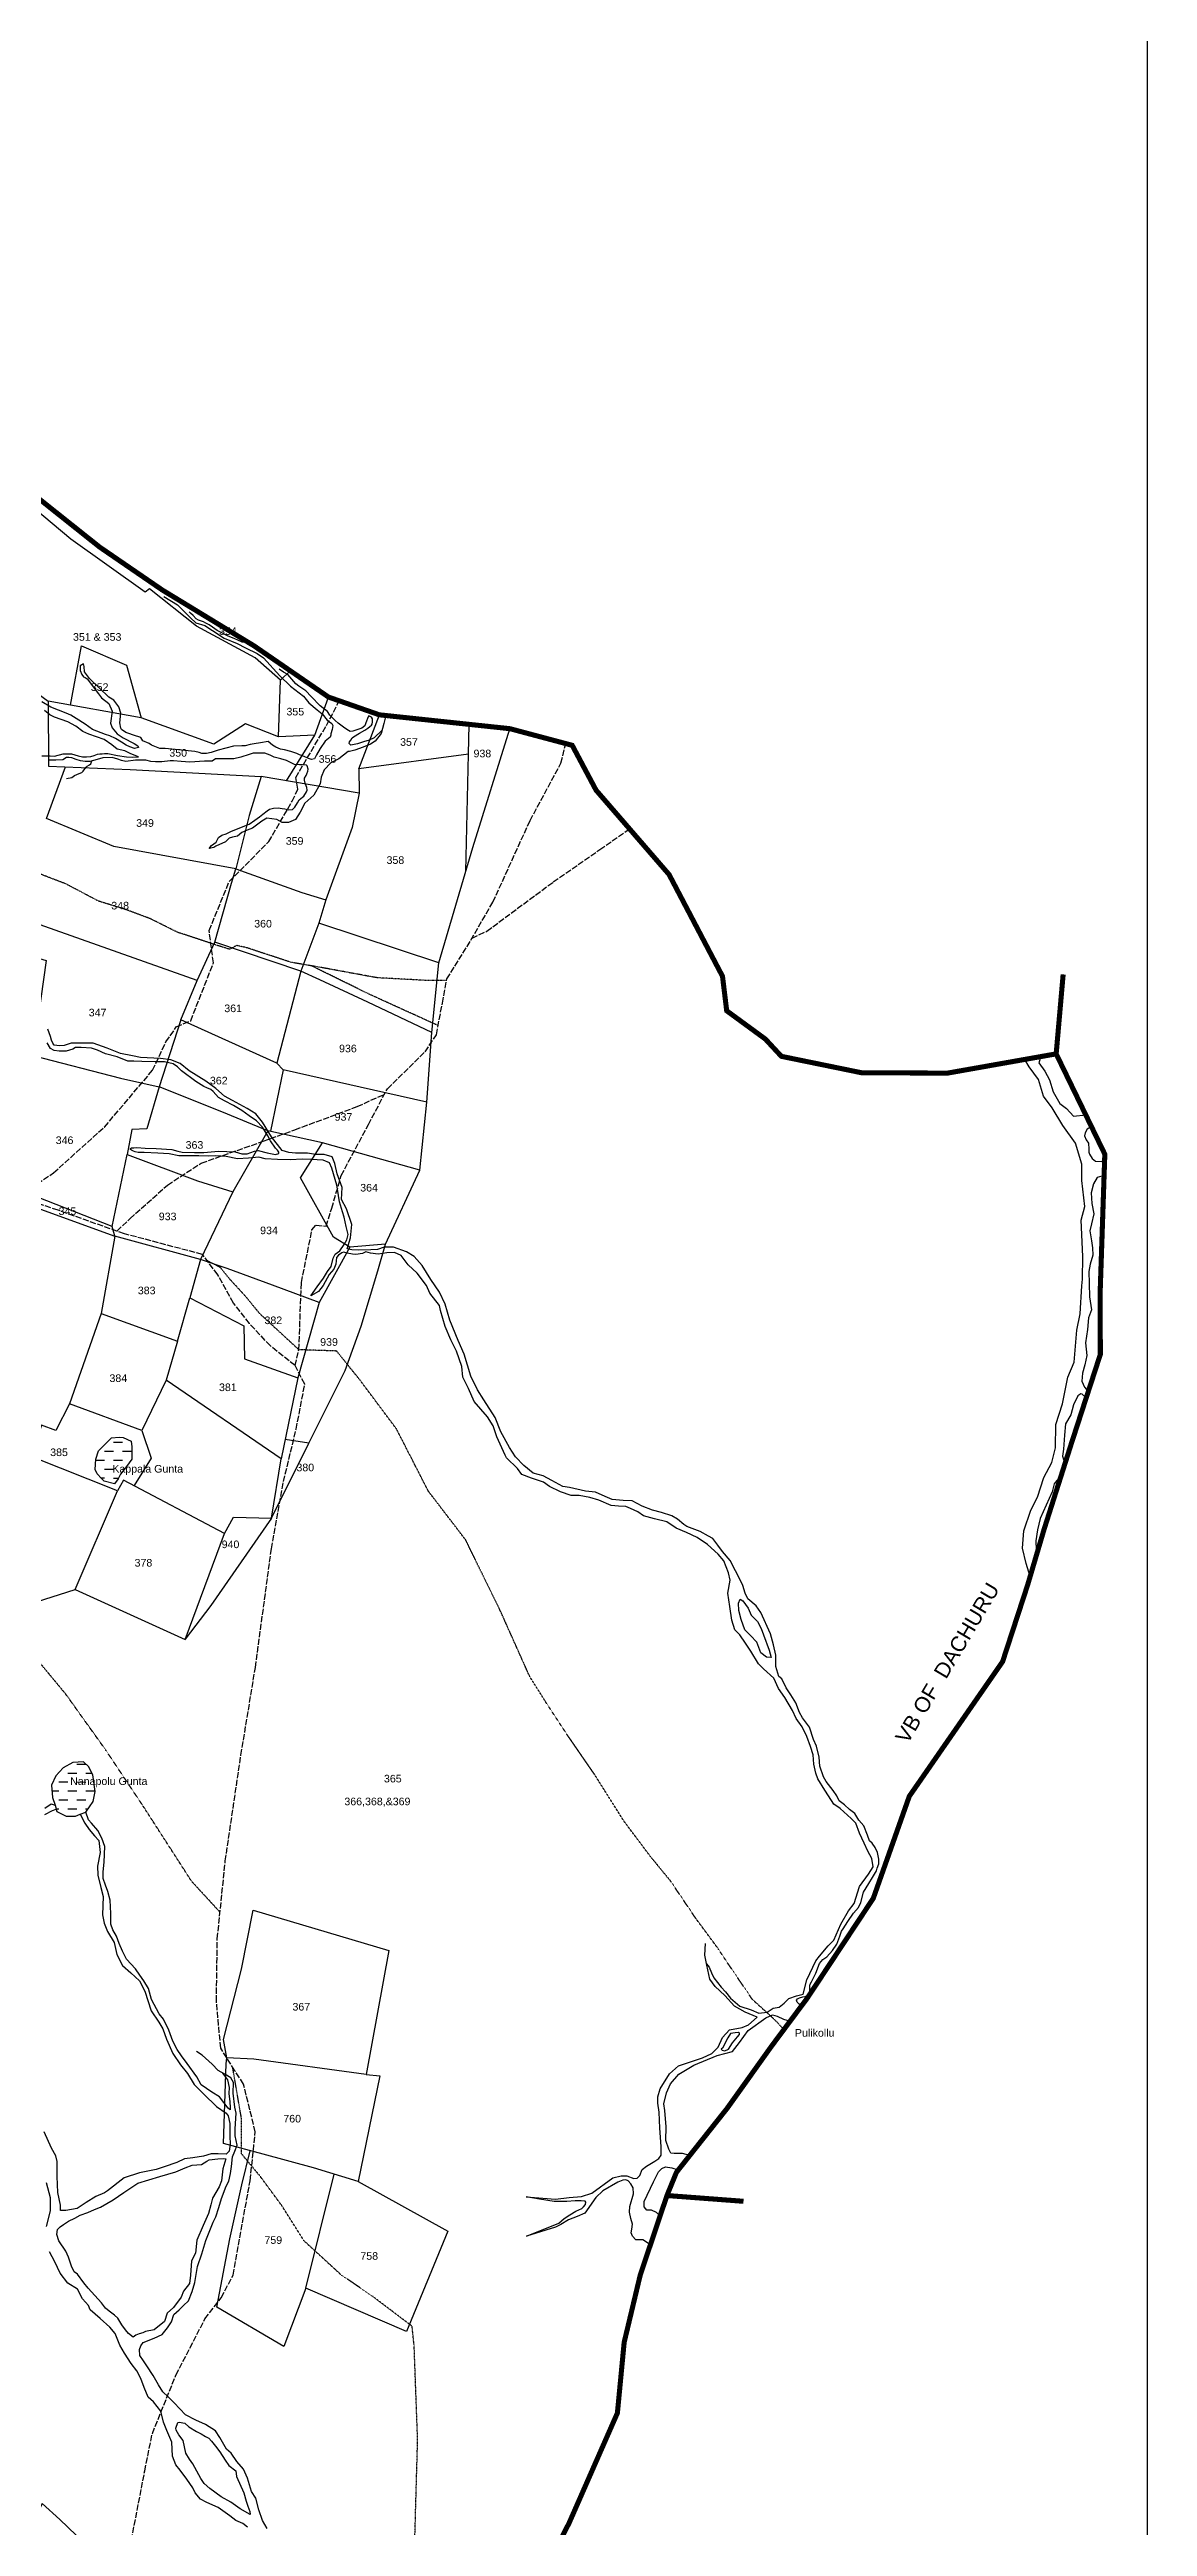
# Model space of a CAD drawing. Header units: inches. Extents: x 339104 to 349025, y 1581789 to 1595836.
# Drawn here: x 346856 to 349025, y 1586744 to 1591636 of the extents above; entities that cross this region are included whole.
import ezdxf

# ---------------------------------------------------------------- set-up
doc = ezdxf.new("R2010")
doc.units = ezdxf.units.IN
doc.header["$MEASUREMENT"] = 0
for name, pattern in [('ACAD_ISO02W100', [15, 12, -3]), ('ACAD_ISO03W100', [30, 12, -18]), ('ACAD_ISO07W100', [3, 0, -3]), ('BORDER', [1.75, 0.5, -0.25, 0.5, -0.25, 0, -0.25])]:
    doc.linetypes.add(name, pattern=pattern)
for name, color, linetype in [('C LINE COO', 6, 'Continuous'), ('CARTTRACK', 30, 'ACAD_ISO02W100'), ('NALA', 4, 'Continuous'), ('SURVEY_BND', 7, 'Continuous'), ('SURVEY_NO', 7, 'Continuous'), ('WATER_BODY', 4, 'Continuous'), ('ZTEXT', 7, 'Continuous')]:
    doc.layers.add(name, color=color, linetype=linetype)
doc.layers.add('FOOTPATH', color=150, linetype='ACAD_ISO07W100', lineweight=30)
doc.layers.add('VILL_BOUNDARY', color=6, linetype='BORDER', lineweight=30)
doc.styles.get("Standard").update_dxf_attribs({"font": 'arial.ttf'})
pattern_1 = [(359.82225, (338569.871, 1581897.787), (17.720766, 17.611155), [17.666045, -17.666045])]

msp = doc.modelspace()

# ---------------------------------------------------------------- hatches: boundary and pattern name
at = {"layer": 'WATER_BODY'}
h = msp.add_hatch(dxfattribs=at)
h.set_pattern_fill('DASH', color=256, scale=141.328361, angle=-0.1777, style=0)
h.set_pattern_definition(pattern_1)
h.paths.add_polyline_path([(346797.4, 1589664.6), (346794.9, 1589676.7), (346790.5, 1589686.5), (346788.1, 1589689.4), (346783.9, 1589689.6), (346780.4, 1589686.5), (346772.1, 1589671.2), (346765.9, 1589652.5), (346759.6, 1589633.2), (346755.3, 1589598.3), (346749.9, 1589583.4), (346743.4, 1589569.7), (346732.1, 1589562.9), (346731.8, 1589561.6), (346765.6, 1589554.5), (346771.4, 1589565.7), (346785.1, 1589595.7), (346786, 1589597.2), (346790.1, 1589608), (346790.3, 1589628.7), (346793.9, 1589639), (346797.4, 1589650.2)])
h.paths.add_polyline_path([(346489.8, 1589308.1), (346472.8, 1589329.4), (346454.1, 1589343.5), (346435.8, 1589351.3), (346418.8, 1589358.5), (346409.4, 1589351.8), (346405.9, 1589333.1), (346396.8, 1589292.7), (346397.2, 1589259.4), (346402.2, 1589242.7), (346409.9, 1589230.8), (346425.6, 1589218.8), (346450.2, 1589202.6), (346458.3, 1589192.8), (346479.6, 1589183.4), (346501.7, 1589189.2), (346527.4, 1589204.5), (346535.9, 1589217.3), (346549.6, 1589232.6), (346551.3, 1589244.1), (346544.6, 1589260.3), (346531.4, 1589275.6), (346512.3, 1589288)])
h.paths.add_polyline_path([(345628.8, 1589809.7), (345617.4, 1589816.1), (345603.7, 1589819.8), (345587.7, 1589823), (345578.6, 1589824.4), (345563.9, 1589824.5), (345553.4, 1589822.7), (345540.6, 1589816.8), (345536.4, 1589809), (345533.6, 1589798.1), (345532.7, 1589782.1), (345533.6, 1589774.8), (345539, 1589766.5), (345549.1, 1589757.8), (345557.7, 1589753.2), (345567.3, 1589748.2), (345576, 1589744.5), (345591.6, 1589738.9), (345610.3, 1589738.9), (345632.7, 1589742), (345646, 1589754.3), (345645.7, 1589777.2), (345642.9, 1589783.1), (345639.3, 1589800.5)])
h.paths.add_polyline_path([(346738.8, 1589590.6), (346835, 1589590.3), (346835.2, 1589644.1), (346739, 1589644.4)], flags=9)
h.paths.add_polyline_path([(346448.7, 1589208.6), (346874.9, 1589163.2), (346880.7, 1589218.4), (346454.6, 1589263.8)], flags=9)
h.paths.add_polyline_path([(346432.1, 1589235.2), (346528.4, 1589234.9), (346528.5, 1589288.9), (346432.3, 1589289.2)], flags=24)
h.paths.add_polyline_path([(345592.1, 1589733.2), (345913.4, 1589732.2), (345913.6, 1589787.7), (345592.3, 1589788.7)], flags=9)
h = msp.add_hatch(dxfattribs=at)
h.set_pattern_fill('DASH', color=256, scale=141.328361, angle=-0.1777, style=0)
h.set_pattern_definition(pattern_1)
h.paths.add_polyline_path([(346953.4, 1588867.9), (346948, 1588851.9), (346946.5, 1588831.6), (346950.4, 1588822.9), (346959.1, 1588813.2), (346964.4, 1588808.3), (346984.7, 1588802.9), (346992, 1588812.6), (346996.4, 1588822.3), (347008.1, 1588837.2), (347018.8, 1588851.7), (347018.8, 1588856.6), (347018.8, 1588867.2), (347018.9, 1588876.4), (347017.4, 1588887.1), (347002, 1588894.4), (346993.7, 1588895.4), (346978.7, 1588894), (346971.4, 1588886.7)])
h.paths.add_polyline_path([(346973.5, 1588812.4), (347184.8, 1588811.8), (347185, 1588852.9), (346973.6, 1588853.6)], flags=9)
h = msp.add_hatch(dxfattribs=at)
h.set_pattern_fill('DASH', color=256, scale=141.328361, angle=-0.1777, style=0)
h.set_pattern_definition(pattern_1)
h.paths.add_polyline_path([(346862.2, 1588183.4), (346867.7, 1588168.2), (346870.7, 1588155.7), (346889.1, 1588146.3), (346907.8, 1588146.6), (346916.8, 1588150.5), (346928.1, 1588154.4), (346942.6, 1588175.8), (346946.6, 1588195.2), (346942, 1588228), (346933.1, 1588244.8), (346923.7, 1588253.8), (346902.3, 1588252.3), (346883.5, 1588241.8), (346868.6, 1588225.9), (346860.4, 1588207.6)])
h.paths.add_polyline_path([(346889.6, 1588194.5), (347110.2, 1588193.8), (347110.3, 1588236.4), (346889.7, 1588237.1)], flags=9)

# ---------------------------------------------------------------- linework, layer by layer
at = {"layer": 'C LINE COO', "color": 0}
msp.add_lwpolyline([(339104, 1595835.5), (339104, 1581788.9), (349025.1, 1581788.9), (349025.1, 1595835.5), (339104, 1595835.5)], dxfattribs=at)
at = {"layer": 'CARTTRACK'}
for points in [[(346794.5, 1589370.9), (346864.2, 1589417.1), (346964.9, 1589507.8), (347059.8, 1589619.8), (347086.4, 1589675.8), (347106.7, 1589705.5), (347135.3, 1589717.8), (347180.2, 1589832.2), (347171.7, 1589895.9), (347211.1, 1589992.6), (347289.3, 1590071.5), (347335.9, 1590151.4), (347346.9, 1590175.3), (347342.7, 1590198.1), (347403.2, 1590300.9), (347428.7, 1590349.6)], [(347341.3, 1589036.5), (347349, 1589067.8), (347353.9, 1589200.6), (347374.8, 1589304.7), (347382.9, 1589314), (347402.7, 1589311.9), (347413.9, 1589347.5), (347432.5, 1589411.8), (347486.2, 1589512.9), (347523.8, 1589583.5), (347598.1, 1589656.2), (347620.6, 1589690.2), (347632.4, 1589752.5), (347641.2, 1589800.4), (347681.1, 1589864.2), (347732.2, 1589952), (347805.6, 1590113.2), (347866.6, 1590226.7), (347876, 1590265.2)], [(347690.9, 1589880.9), (347720.1, 1589894.6), (347851.5, 1589992), (347943.4, 1590055.9), (348002.1, 1590096.6)], [(346989.4, 1589302.1), (347015.2, 1589326.7), (347089.2, 1589393.2), (347156.2, 1589436.6), (347278.6, 1589479.8), (347341, 1589502.4), (347464, 1589548.2), (347518, 1589572.6)], [(347018, 1586716.1), (347044.5, 1586853.1), (347059.5, 1586927.3), (347106.1, 1587042.6), (347163.3, 1587153.4), (347195.6, 1587195.4), (347219.2, 1587240.1), (347252.6, 1587426.5), (347262.9, 1587522.8), (347239.8, 1587616.9), (347222.5, 1587643.7), (347194.5, 1587688.5), (347186.1, 1587780.8), (347187.8, 1587904.4), (347203.6, 1588058.1), (347234.5, 1588267.3), (347263.1, 1588440.4), (347294.7, 1588674.8), (347318.5, 1588807.4), (347343.6, 1588911), (347360.6, 1588999.7), (347341.3, 1589036.5), (347292.6, 1589075.4), (347251.2, 1589119.7), (347219.9, 1589159.9), (347189, 1589215.9), (347158.4, 1589256.1), (347004.6, 1589296.7), (346873.5, 1589343.3), (346738.7, 1589388.1)]]:
    msp.add_lwpolyline(points, dxfattribs=at)
at = {"layer": 'FOOTPATH', "ltscale": 0.0001}
for points in [[(347640.6, 1589797.1), (347605.3, 1589797.1), (347503.1, 1589802.6), (347404.8, 1589820.7), (347333, 1589833.2), (347246, 1589861.8), (347226.2, 1589866.3), (347212.1, 1589858.8), (347186.2, 1589866.9), (347148.8, 1589879.4), (347108, 1589892.8), (347056.9, 1589918.6), (347008.6, 1589936.7), (346952.8, 1589954.1), (346888.9, 1589987.9), (346830.1, 1590010.4)], [(347624, 1589708.1), (347578, 1589729), (347488.2, 1589769.9), (347373.8, 1589826.1)], [(347193.2, 1587956.9), (347137.2, 1588017.7), (347040.3, 1588168), (346968.5, 1588275.7), (346888.8, 1588387.2), (346800, 1588494.3), (346775.3, 1588526.5), (346691.5, 1588633.9), (346650.3, 1588707.9), (346626.5, 1588754.1), (346597, 1588826.8), (346562.6, 1588904.8), (346519.9, 1588984.9), (346446, 1589092.3), (346397.5, 1589187), (346367.1, 1589256.3), (346348.3, 1589305.8), (346314.7, 1589386.7), (346293.4, 1589428)], [(348307.1, 1587725.2), (348285.7, 1587747.4), (348245, 1587784.2), (348196.2, 1587856), (348178.6, 1587882.8), (348133.4, 1587944), (348082.8, 1588018.9), (348043.9, 1588066.2), (347991.5, 1588136), (347933.2, 1588228.6), (347881.6, 1588303.5), (347836, 1588372.9), (347804.9, 1588422.4), (347746.7, 1588552.7), (347678.5, 1588692), (347604.6, 1588788.6), (347541.9, 1588911.1), (347469.8, 1589007.7), (347423.6, 1589065.3), (347349, 1589067.8), (347271.9, 1589138.8), (347244.7, 1589172.1), (347212.4, 1589207.4), (347194, 1589230.1), (347167.9, 1589243.7)], [(347437.5, 1585867.3), (347458, 1585955.2), (347502.1, 1586138.7), (347517.5, 1586249.8), (347545.7, 1586437.7), (347568.4, 1586549.1), (347577.5, 1586702.9), (347583.5, 1586915.2), (347576.6, 1587101.1), (347572.5, 1587139), (347495, 1587197.7), (347432.5, 1587240.4), (347359.3, 1587307.5), (347314.9, 1587377.7), (347272.5, 1587435.2), (347235.7, 1587479.6), (347235.3, 1587551), (347218.1, 1587650.6)]]:
    msp.add_lwpolyline(points, dxfattribs=at)
at = {"layer": 'NALA'}
for points in [[(347082.4, 1590555.8), (347109, 1590539.2), (347134.8, 1590513.9), (347145.4, 1590503.5), (347163.2, 1590498.7), (347178, 1590488.3), (347201.4, 1590473.1), (347227.2, 1590462.9), (347243.5, 1590454), (347266.3, 1590442.9), (347279, 1590434.3), (347311.6, 1590399.1), (347332.6, 1590378.3), (347358.3, 1590358.7), (347368.6, 1590345.6), (347384.8, 1590331.6), (347394.7, 1590324), (347404.5, 1590311.3), (347413.9, 1590304.9), (347415.9, 1590300.6), (347414.9, 1590292.8), (347412.2, 1590284.4), (347412.2, 1590281.5), (347410.7, 1590277.8), (347400.9, 1590269.7), (347391.2, 1590255.4), (347383.5, 1590242.7), (347379.5, 1590234.8), (347373.8, 1590233.6), (347367.8, 1590235.5), (347359.5, 1590239.7), (347350, 1590243.2), (347345, 1590245.3), (347332.8, 1590249.5), (347320.3, 1590252.9), (347312.9, 1590254.4), (347303.6, 1590257.8), (347297, 1590261.8), (347288.5, 1590269), (347272.9, 1590266.4), (347260.6, 1590264.8), (347252.9, 1590263.3), (347242.5, 1590260.5), (347236.4, 1590260.5), (347219.8, 1590260.4), (347189.5, 1590252.2), (347175.4, 1590247.3), (347166.3, 1590245.6), (347157.3, 1590245.8), (347151.9, 1590247.5), (347143.6, 1590249.8), (347084.8, 1590255.7), (347074.4, 1590255.8), (347058.1, 1590262.2), (347053, 1590265.4), (347040.8, 1590270.5), (347036.5, 1590277.5), (347022.5, 1590282.1), (347012.9, 1590285.2), (347007.2, 1590287.2), (346998.8, 1590292.8), (346997.4, 1590295.5), (346995.5, 1590306.3), (346997.3, 1590325.5), (346993, 1590338), (346983.3, 1590350.7), (346973.5, 1590356.8), (346935.2, 1590393.9), (346925.5, 1590407.1), (346924.5, 1590417.6), (346923.3, 1590422.5), (346917.1, 1590418.8), (346916.9, 1590409.6), (346920.1, 1590401.5), (346923.3, 1590397.1), (346927.1, 1590395.4), (346930.9, 1590392.9), (346953, 1590363.6), (346958.8, 1590355.4), (346973.7, 1590344.5), (346980.2, 1590329.3), (346976.6, 1590305.7), (346980.2, 1590296), (346989.8, 1590284.4), (347001.6, 1590276.6), (347023.7, 1590265.2), (347030.8, 1590261), (347032.1, 1590257.7), (347024, 1590255.7), (347015.1, 1590259), (347007.9, 1590261.8), (346998.3, 1590268.1), (346986.9, 1590275.1), (346975.3, 1590280.3), (346967, 1590283.2), (346941, 1590293.2), (346926.7, 1590303.4), (346909.2, 1590315), (346898.3, 1590321.5), (346889, 1590325), (346859, 1590337.2), (346841, 1590347.7)], [(347248, 1590465.7), (347236.9, 1590465.4), (347228.6, 1590469.3), (347222.7, 1590472.1), (347208, 1590478.3), (347195.2, 1590484.6), (347187.5, 1590488.7), (347178.5, 1590494.9), (347171.5, 1590499.6), (347164.8, 1590503.2), (347160.2, 1590505.5), (347150.7, 1590509.2), (347146, 1590511.5), (347140.1, 1590518.5), (347135, 1590522.9), (347132.2, 1590525.7)], [(347513.4, 1590292), (347497.6, 1590276.5), (347487.9, 1590272.1), (347476.3, 1590268.6), (347464.8, 1590264.5), (347451.8, 1590262.2), (347448.3, 1590265.6), (347448.8, 1590268.5), (347451.3, 1590272.2), (347453.9, 1590276.3), (347456.8, 1590278.5), (347468.8, 1590285.8), (347479.4, 1590291.6), (347484.9, 1590295.7), (347489.1, 1590299.1), (347492.1, 1590301.3), (347493.4, 1590303.7), (347494.3, 1590307.9), (347494.3, 1590310.6), (347494.1, 1590314.1), (347492.1, 1590317.6), (347488.7, 1590319.4), (347487.3, 1590319.9), (347485.5, 1590317.8), (347481.1, 1590305.9), (347478.9, 1590300.5), (347473.4, 1590295.4), (347455.2, 1590289.6), (347450.5, 1590289.1), (347443.6, 1590292.7), (347436.9, 1590297.5), (347432, 1590301.6), (347426.4, 1590305.7), (347420.6, 1590310.9), (347416.1, 1590315.7), (347410, 1590321.5), (347405.3, 1590328.7), (347390.7, 1590339.9), (347373.2, 1590358.5), (347362.7, 1590369.3), (347354.6, 1590374.8), (347348.9, 1590378.5), (347343.1, 1590383.5), (347327.2, 1590401.9), (347318.7, 1590406.2), (347309.7, 1590412)], [(346841.5, 1590240.9), (346857.9, 1590241.1), (346865.9, 1590240.6), (346883, 1590245.1), (346899.8, 1590245.2), (346912.8, 1590241.2), (346921.6, 1590239.1), (346929.6, 1590239.3), (346937.8, 1590240), (346944.6, 1590241.9), (346951.1, 1590244.2), (346955.8, 1590244.7), (346960.1, 1590245.1), (346965.2, 1590245.5), (346971.3, 1590245.6), (346990.9, 1590241.4), (347008.2, 1590238.7), (347019.9, 1590238.1), (347031.9, 1590239), (347017.2, 1590245.1), (347005.4, 1590250.7), (346990.1, 1590254.1), (346979.5, 1590262.7), (346964.5, 1590273.1), (346948.9, 1590278.5), (346934, 1590284), (346921.9, 1590289), (346908.6, 1590299.7), (346892.6, 1590308.2), (346866.1, 1590317.3), (346856.8, 1590322.3), (346846.6, 1590330.4)], [(347521, 1590320.6), (347516.8, 1590304.9), (347511.5, 1590284.9), (347499.7, 1590269.8), (347490.3, 1590264), (347475.6, 1590258.4), (347459.4, 1590252.2), (347448.9, 1590249.6), (347446, 1590249.6), (347427.6, 1590235), (347412.1, 1590227.3), (347399, 1590213.3), (347392.7, 1590199), (347390.8, 1590185.9), (347378.5, 1590163.1), (347360.8, 1590147.3), (347351.3, 1590129.8), (347342.4, 1590115.1), (347328.7, 1590109.1), (347315.7, 1590109.2), (347305.5, 1590115.2), (347285.8, 1590117.7), (347276, 1590112.1), (347257.4, 1590097.9), (347246.5, 1590094.4), (347236, 1590089.5), (347227.8, 1590082.2), (347218, 1590080.4), (347211, 1590078.4), (347204.3, 1590071.4), (347184.9, 1590062.3), (347181, 1590059.8), (347171.5, 1590057.8), (347176.1, 1590063.7), (347185.6, 1590070.7), (347190.2, 1590079.5), (347196.9, 1590084), (347205, 1590087.2), (347215.9, 1590092.4), (347250.4, 1590106.3), (347261.7, 1590113.7), (347270.9, 1590120.7), (347277.6, 1590125.9), (347286.4, 1590132.6), (347290.6, 1590135.4), (347299.1, 1590137.8), (347308.2, 1590138.1), (347315.9, 1590137), (347321.2, 1590136.3), (347329.3, 1590134.5), (347336.1, 1590135.3), (347341.1, 1590139.5), (347346.4, 1590148.4), (347349.6, 1590153.9), (347353.1, 1590156.7), (347356.4, 1590159.2), (347358.6, 1590161.1), (347364, 1590169.6), (347365.4, 1590173.1), (347364.7, 1590178.3), (347361.3, 1590187.2), (347359.8, 1590192.8), (347359.7, 1590195.3), (347360.3, 1590196.8), (347363.3, 1590202.2), (347364.4, 1590205.4), (347366.5, 1590210.5), (347367.1, 1590214.7), (347365.5, 1590221.3), (347363.8, 1590222.7), (347355.8, 1590223.4), (347350.3, 1590223.4), (347340.1, 1590224), (347324.4, 1590231.7), (347313.5, 1590235.2), (347300.2, 1590238.5), (347292.3, 1590242.4), (347281.7, 1590246.4), (347273.4, 1590246.5), (347258.7, 1590246.5), (347250.4, 1590243.6), (347234.2, 1590238.4), (347220.6, 1590234.8), (347210.8, 1590234.9), (347203.1, 1590234.9), (347192.8, 1590234.9), (347184.4, 1590234.8), (347177.6, 1590230.3), (347162.2, 1590230.4), (347133.7, 1590228.6), (347116.1, 1590229.6), (347101, 1590230.8), (347094.5, 1590231), (347078.3, 1590228.9), (347065.7, 1590228.9), (347056.6, 1590229.5), (347046.5, 1590232.5), (347034.2, 1590232.6), (347026.1, 1590232.5), (347006.8, 1590229.5), (346998.7, 1590231.5), (346991, 1590234.2), (346979.8, 1590237.9), (346961.8, 1590237.1), (346950.5, 1590233.6), (346935.8, 1590229.6), (346926.9, 1590229.5), (346917.4, 1590230.9), (346908.9, 1590233.9), (346900.3, 1590237), (346894.5, 1590238), (346890.2, 1590238), (346882.9, 1590233), (346869, 1590232.2), (346854.4, 1590232.3)], [(346889.6, 1590195.9), (346900.7, 1590198.4), (346905.5, 1590201.9), (346910, 1590204.2), (346915.1, 1590206.1), (346920.3, 1590208), (346923.1, 1590210.4), (346924.4, 1590212.7), (346928.9, 1590218.5), (346931, 1590220.6), (346935.3, 1590223.4), (346937.9, 1590225.5), (346939.9, 1590230.9)], [(348154.3, 1587854.6), (348159.5, 1587848.4), (348163.9, 1587837.3), (348168.4, 1587827.1), (348183.2, 1587809), (348191.5, 1587799.4), (348201.4, 1587786.9), (348220.1, 1587771.5), (348242.2, 1587764.3), (348257.6, 1587757.6), (348273.7, 1587759.5), (348285.6, 1587767.6), (348297.4, 1587769.4), (348307.8, 1587777.3), (348316.9, 1587786.7), (348331.8, 1587791.8), (348344.9, 1587794.9), (348352.2, 1587823.5), (348370.1, 1587860.6), (348377, 1587869.8), (348394.3, 1587890.3), (348405.3, 1587901.6), (348419.7, 1587933.4), (348434.4, 1587959.7), (348446.1, 1587974), (348456.3, 1588007.8), (348473.8, 1588032.1), (348483.4, 1588046.6), (348481, 1588063), (348473.1, 1588077.7), (348465.6, 1588093.1), (348456.6, 1588113.1), (348448.8, 1588132.9), (348439.7, 1588142.2), (348418.1, 1588161.5), (348405.7, 1588170.1), (348395.3, 1588186.7), (348388, 1588197.7), (348373.9, 1588220.5), (348370, 1588231.3), (348366, 1588249), (348364.8, 1588267.7), (348359.5, 1588284.1), (348352, 1588304), (348343.2, 1588322.9), (348331.4, 1588339.7), (348324, 1588355.2), (348308.8, 1588380.9), (348296.5, 1588398.9), (348286.8, 1588418.9), (348267, 1588437.6), (348256.8, 1588447.5), (348241.9, 1588472.4), (348231.4, 1588488.5), (348219.7, 1588504.9), (348209.9, 1588514.8), (348204.3, 1588533.5), (348199.9, 1588560.7), (348196.5, 1588587.1), (348200.8, 1588612.8), (348197.6, 1588627.4), (348188.2, 1588651.2), (348177.3, 1588663.9), (348156.3, 1588683.3), (348135.6, 1588697.3), (348114.3, 1588706.7), (348093.9, 1588715.2), (348075.8, 1588727.9), (348051.2, 1588734), (348029.8, 1588739.5), (348018.7, 1588747.6), (348004.3, 1588754.5), (347994.9, 1588757.9), (347980.5, 1588758.7), (347966, 1588760.1), (347941.6, 1588770.5), (347923.5, 1588776), (347902.4, 1588779.9), (347886.9, 1588779.9), (347865.4, 1588787.5), (347843.9, 1588797.6), (347831.8, 1588806.1), (347808.6, 1588814.3), (347789.5, 1588821.3), (347780.7, 1588833.4), (347759.2, 1588854.4), (347756.4, 1588859.5), (347740.2, 1588896), (347732.6, 1588917.5), (347721.3, 1588935.5), (347695.3, 1588965.9), (347684.2, 1588991), (347672.9, 1589013.5), (347670.5, 1589035), (347660.4, 1589065.1), (347649.2, 1589087.4), (347637.9, 1589113.9), (347628.5, 1589145.7), (347626.7, 1589155.5), (347607.6, 1589179.4), (347601.1, 1589194.7), (347582.6, 1589219.1), (347564.9, 1589235.5), (347551, 1589254.1), (347537.6, 1589259.8), (347522.7, 1589259.5), (347505.7, 1589256.4), (347490.4, 1589258.5), (347481, 1589261.4), (347474.9, 1589257.8), (347461.2, 1589256.2), (347454.9, 1589256.4), (347444.5, 1589258.3), (347440, 1589260), (347437, 1589260.6), (347433.6, 1589259.1), (347427.3, 1589254.4), (347423.5, 1589250.1), (347422, 1589237.2), (347418, 1589227.1), (347409, 1589216.7), (347396.7, 1589194.5), (347387.6, 1589183.2), (347372.6, 1589174.4), (347385.2, 1589192.3), (347397.3, 1589209.4), (347405.7, 1589222.4), (347412.9, 1589232.2), (347416.7, 1589248.5), (347420.5, 1589256.8), (347429.6, 1589263), (347438.5, 1589276), (347443.8, 1589284.9), (347446.1, 1589295.5), (347442.2, 1589311.1), (347438.5, 1589330), (347435.3, 1589340), (347429.1, 1589360), (347425.3, 1589385.1), (347423.6, 1589392.7), (347414, 1589426.5), (347409.5, 1589437.3), (347396.7, 1589442.2), (347372.9, 1589443.6), (347355.3, 1589444.6), (347332.5, 1589442.9), (347306.8, 1589443.8), (347282.1, 1589445), (347269.8, 1589448.1), (347249.2, 1589446.4), (347227.5, 1589445.2), (347205.4, 1589449.6), (347194.5, 1589450.3), (347184.9, 1589450.6), (347170.5, 1589450.4), (347151.1, 1589451), (347129, 1589451.1), (347111.6, 1589451.2), (347092.7, 1589455), (347070.6, 1589456), (347043.1, 1589457.2), (347031.3, 1589457.3), (347025.7, 1589459), (347022.3, 1589460.1), (347018.5, 1589461.8), (347016.4, 1589463.7), (347016.4, 1589465.1), (347018.1, 1589466.4), (347022.9, 1589466.9), (347028.7, 1589467.5), (347045, 1589466.3), (347066.9, 1589465.1), (347097.8, 1589463.1), (347109.5, 1589459.9), (347118.7, 1589457.8), (347142.9, 1589457.7), (347160.9, 1589457.6), (347175.8, 1589458.7), (347190.4, 1589459.8), (347223.2, 1589459.1), (347236.4, 1589455.1), (347246.6, 1589455.1), (347261.5, 1589459.8), (347268.7, 1589461.5), (347286.1, 1589456.5), (347302.5, 1589453.2), (347309.1, 1589455.5), (347309.5, 1589458.1), (347306.5, 1589461.9), (347302.8, 1589466.1), (347292.6, 1589480.2), (347287.3, 1589490.4), (347276.8, 1589507.6), (347265, 1589519.9), (347250.8, 1589530.1), (347236.4, 1589540.1), (347219.8, 1589550.4), (347201.9, 1589559.7), (347190.4, 1589565.9), (347185.1, 1589571.8), (347179.8, 1589578.2), (347174.9, 1589581.7), (347167.2, 1589584.9), (347161.3, 1589588.1), (347145.1, 1589598), (347117.3, 1589618.6), (347109.2, 1589626.7), (347100.7, 1589632.4), (347083.2, 1589636.8), (347064.8, 1589636.7), (347038.6, 1589637), (347022.9, 1589637.6), (347011, 1589638.2), (346989.9, 1589646.5), (346967.2, 1589652.3), (346951.2, 1589659.9), (346939.3, 1589663.7), (346919.1, 1589665.1), (346907.6, 1589665.1), (346902.5, 1589661.7), (346889, 1589657.8), (346875.4, 1589657.5), (346865.8, 1589659.2), (346858.4, 1589662.8), (346851.7, 1589674)], [(348341.7, 1587771.7), (348337.4, 1587775), (348332.9, 1587779.1), (348331.7, 1587782.8), (348333.8, 1587785.9), (348338, 1587787.6), (348344.1, 1587790), (348349.3, 1587790.4), (348355.1, 1587793.6), (348357.8, 1587797.9), (348358, 1587802.5), (348358, 1587807.8), (348358, 1587811.7), (348358.9, 1587814.8), (348361.6, 1587819.6), (348369.8, 1587836.4), (348377.4, 1587855.3), (348384.1, 1587863.6), (348391.6, 1587868.4), (348403.1, 1587881), (348411.3, 1587893.8), (348417.3, 1587909.4), (348420.5, 1587919.5), (348424.2, 1587923.7), (348433.6, 1587938.3), (348444.7, 1587954.8), (348454.3, 1587966.2), (348458.7, 1587976), (348464.3, 1587996.5), (348474.9, 1588013.5), (348482.1, 1588025.3), (348489.9, 1588038.3), (348491.4, 1588043.5), (348494.7, 1588052.5), (348494.7, 1588061.7), (348492, 1588074.5), (348487.5, 1588084.7), (348481.3, 1588093.4), (348476.3, 1588097.7), (348472.4, 1588108.8), (348465, 1588127.4), (348454.9, 1588138.9), (348447.1, 1588151.7), (348436.8, 1588160), (348426.4, 1588169.1), (348415.9, 1588176.6), (348411.4, 1588187), (348404.5, 1588197), (348390.8, 1588215.1), (348385.4, 1588224.5), (348378.1, 1588245.4), (348376.4, 1588263), (348371.4, 1588284.9), (348365.6, 1588298.2), (348357.7, 1588322.1), (348343.4, 1588340.7), (348337.8, 1588351.6), (348330.5, 1588370.1), (348320.6, 1588386.3), (348311.6, 1588400.1), (348302.9, 1588417.7), (348297.1, 1588422.5), (348291.3, 1588441.9), (348291.1, 1588464.7), (348286.2, 1588485.1), (348280.5, 1588506.9), (348261.4, 1588548.9), (348251.9, 1588561.8), (348235.9, 1588576.1), (348230.4, 1588586.7), (348226, 1588602.2), (348219.9, 1588614.9), (348211.3, 1588631.2), (348200.8, 1588651.5), (348185.5, 1588669.2), (348176.6, 1588682.1), (348166.6, 1588694.8), (348158.2, 1588699.8), (348141.9, 1588708.8), (348115.3, 1588718.9), (348109.5, 1588722.8), (348096.6, 1588732.9), (348085.9, 1588739.8), (348065.3, 1588746.1), (348047.7, 1588750.7), (348026.9, 1588758.6), (348007.2, 1588769.2), (347989.5, 1588770.3), (347968, 1588772.1), (347954, 1588778), (347934.8, 1588786.7), (347915, 1588788.4), (347883.4, 1588795.6), (347870, 1588797.4), (347848.4, 1588809.9), (347831.6, 1588818.6), (347811.5, 1588824.3), (347793.1, 1588838.9), (347776.8, 1588856.3), (347765, 1588874.7), (347748, 1588905.9), (347736.5, 1588934.3), (347714.4, 1588968.9), (347701.8, 1588988.4), (347688.5, 1589015.6), (347675.7, 1589059), (347663.7, 1589086.4), (347647.4, 1589126.5), (347637.8, 1589157.6), (347626.5, 1589181.8), (347609.5, 1589206.5), (347592.4, 1589234.2), (347576.7, 1589251.9), (347561.4, 1589261.4), (347535.9, 1589270.7), (347517.7, 1589270.7), (347504.5, 1589266.1), (347491.3, 1589265.3), (347465.8, 1589264.7), (347453.2, 1589265.5), (347444.2, 1589267.4), (347450.9, 1589288.9), (347453.5, 1589315.4), (347442.9, 1589346.4), (347433.4, 1589364.5), (347434.6, 1589388.6), (347424.7, 1589415.6), (347420, 1589435.8), (347414.8, 1589448.8), (347399, 1589453.6), (347382, 1589453.3), (347366.1, 1589455.9), (347342.5, 1589456.4), (347329.2, 1589457.5), (347316, 1589461.6), (347295, 1589488.2), (347277, 1589517.3), (347263.7, 1589533.6), (347246.8, 1589544.4), (347218.1, 1589560.3), (347201.8, 1589568.8), (347185.2, 1589584.1), (347165, 1589598.5), (347132.5, 1589618.6), (347114.1, 1589633.3), (347096.2, 1589640.4), (347075.3, 1589643.3), (347035.9, 1589644.9), (347020.2, 1589648.2), (346996.5, 1589652.8), (346970.1, 1589663.7), (346942.7, 1589673.4), (346927.4, 1589673.4), (346899.2, 1589673.7), (346885.5, 1589669.1), (346876.1, 1589668.1), (346865.5, 1589669.6), (346863, 1589673.4), (346860.4, 1589679.4), (346858.4, 1589686.7), (346853.1, 1589701.1)], [(348793.4, 1588619.9), (348785.3, 1588645.9), (348778, 1588675.7), (348780.6, 1588710.4), (348794.8, 1588750.9), (348808.1, 1588776.6), (348820.6, 1588815.4), (348836.5, 1588845.2), (348843.2, 1588874.1), (348844.2, 1588920.4), (348857.6, 1588960.9), (348867.8, 1589013.7), (348880.3, 1589043.4), (348885.4, 1589106.3), (348892.2, 1589138.6), (348895.7, 1589194), (348896.5, 1589207.2), (348897.5, 1589251.9), (348894.4, 1589323.7), (348901.1, 1589351), (348895.5, 1589402.3), (348895.6, 1589434.6), (348883.3, 1589476), (348857.7, 1589510.9), (348837.1, 1589545.7), (348819.8, 1589568.9), (348809.9, 1589601.7), (348791.7, 1589626.6), (348782.8, 1589641.4)], [(348814.6, 1589647), (348810.8, 1589634.8), (348822.4, 1589618.2), (348831.4, 1589600.8), (348838.8, 1589577.6), (348852, 1589554.4), (348865.2, 1589544.4), (348879.3, 1589529.1), (348903.3, 1589531.6), (348903.3, 1589531.6)], [(348914.5, 1589508.5), (348905.8, 1589503.5), (348902.4, 1589496.1), (348900.8, 1589490.2), (348904.2, 1589482.5), (348908.5, 1589475.7), (348909, 1589464.3), (348909.3, 1589457.9), (348910.9, 1589454.5), (348915.8, 1589445.5), (348922.8, 1589440.6), (348933.9, 1589439.6), (348940.4, 1589441.4)], [(348939.5, 1589412), (348925.6, 1589408.2), (348918.7, 1589395.7), (348914.1, 1589378.1), (348915.2, 1589356.5), (348919.1, 1589336.6), (348914.5, 1589316.8), (348911.6, 1589302.6), (348914.9, 1589282.7), (348916.6, 1589269), (348917.1, 1589254.8), (348912, 1589237.2), (348909.6, 1589222.5), (348910.1, 1589198.7), (348910.6, 1589172.6), (348914.5, 1589147), (348908.8, 1589130.6), (348907, 1589107.8), (348902.9, 1589081.7), (348905.7, 1589056.7), (348901.7, 1589038), (348896.5, 1589021.5), (348895.3, 1589005.6), (348901, 1588993.8), (348908.2, 1588985.3)], [(348904.2, 1588972.8), (348896.4, 1588980.2), (348893.5, 1588980.8), (348887.3, 1588976.8), (348879.2, 1588959.2), (348873.5, 1588939.4), (348863.2, 1588921.2), (348861.4, 1588899.1), (348859.6, 1588871.2), (348857.3, 1588857.6), (348862, 1588842.4)], [(348854.9, 1588820), (348840.6, 1588803.3), (348837.1, 1588786.9), (348825.1, 1588760.8), (348813.1, 1588734.7), (348807.9, 1588712), (348804.4, 1588690.4), (348805.5, 1588672.8), (348805.8, 1588661.9)], [(346916.8, 1588150.5), (346925.9, 1588132.7), (346934.9, 1588120.3), (346945.1, 1588107.9), (346953.8, 1588098.2), (346956.5, 1588074.5), (346950.9, 1588047.8), (346951.7, 1588030.2), (346958, 1588005.5), (346962.3, 1587987.6), (346961.1, 1587951.7), (346964.1, 1587935.4), (346970.9, 1587918.4), (346983.8, 1587897.1), (346989, 1587873.6), (347000.5, 1587851.8), (347016.7, 1587837.4), (347034, 1587821.4), (347044.9, 1587801.1), (347057.2, 1587761.8), (347072, 1587739.5), (347080, 1587726.2), (347087.3, 1587705.9), (347099.7, 1587677.8), (347114.8, 1587655.5), (347129, 1587638.1), (347142.4, 1587616.4), (347161.4, 1587597.1), (347186.1, 1587572.9), (347205.1, 1587560.2), (347209.5, 1587554.7), (347212.5, 1587539.5), (347212.4, 1587514.2), (347212.9, 1587498.9), (347211.5, 1587484.9), (347205.4, 1587478.8), (347189.7, 1587479.4), (347175.4, 1587479.8), (347160.8, 1587474.9), (347139.7, 1587471.9), (347123.2, 1587470), (347108, 1587462.3), (347082.7, 1587453.6), (347067.2, 1587448.7), (347033.9, 1587442.2), (347003.6, 1587431.9), (346971.1, 1587406.8), (346965.1, 1587402.4), (346947.7, 1587395), (346928.9, 1587383.3), (346910.7, 1587371.8), (346888.7, 1587367.4), (346878.2, 1587367.5), (346878.3, 1587377.9), (346872.8, 1587403.5), (346871.3, 1587434.5), (346871.6, 1587449.9), (346871.7, 1587464.4), (346868.9, 1587475.4), (346860.4, 1587490.6), (346845.9, 1587523.3)], [(346847, 1588149.8), (346862.2, 1588158), (346869.6, 1588160.1)], [(346847.2, 1588162.4), (346859.6, 1588170.6), (346867.7, 1588168.2)], [(347198.3, 1587639.2), (347208, 1587625.4), (347210.9, 1587610.7), (347210.8, 1587598.9), (347212.5, 1587582.3), (347213.4, 1587571.3), (347213.2, 1587566.6), (347209.3, 1587569.6), (347191.9, 1587592.4), (347176.8, 1587601.5), (347156.2, 1587616), (347147.2, 1587631.7), (347128.5, 1587658), (347117, 1587672.9), (347108.5, 1587685.8), (347100, 1587702.1), (347091.8, 1587724.1), (347081.4, 1587745.3), (347072.7, 1587756.4), (347057.5, 1587784.4), (347052.1, 1587806.4), (347042.5, 1587821), (347034.6, 1587832.6), (347026.1, 1587845), (347008.5, 1587864.2), (347000.3, 1587879.6), (346994.2, 1587894.8), (346988.8, 1587909.6), (346981.4, 1587922), (346977.8, 1587933.3), (346977.6, 1587954.5), (346976.1, 1587980.3), (346971.7, 1587997.6), (346967.1, 1588010.3), (346962.1, 1588023.2), (346962.2, 1588036.7), (346964.5, 1588055.4), (346965.6, 1588086.4), (346959.4, 1588103.2), (346951.7, 1588118.1), (346939.1, 1588132.7), (346933.6, 1588139.6), (346928.1, 1588154.4)], [(348043.3, 1587299.8), (348028.1, 1587309.6), (348014.5, 1587309.7), (348008, 1587316.7), (348005.5, 1587323.3), (348006.8, 1587330.6), (348008.1, 1587340.4), (348004.8, 1587351.9), (348001.8, 1587364.5), (348002.4, 1587375.8), (348010, 1587400.3), (348009.3, 1587412.6), (348004.8, 1587420.5), (347999.3, 1587426.2), (347994.8, 1587428), (347989, 1587427.8), (347978.9, 1587423.5), (347949.4, 1587406.6), (347935.8, 1587393.3), (347913.5, 1587362.1), (347898.6, 1587355.6), (347881.5, 1587349.1), (347866.6, 1587339.9), (347855.5, 1587334.4), (347798.6, 1587317.2), (347862.1, 1587342.4), (347872.7, 1587351.6), (347884, 1587358.9), (347895.9, 1587366.6), (347907.7, 1587371.6), (347911, 1587374.6), (347915.3, 1587379.4), (347916, 1587384.4), (347914.3, 1587385.9), (347906.7, 1587386.7), (347894.9, 1587386.8), (347878.1, 1587385.3), (347864, 1587385.3), (347852.9, 1587385.4), (347824.5, 1587390), (347798.1, 1587394.3), (347855.7, 1587390.1), (347883.1, 1587393.1), (347907.5, 1587395.5), (347927.9, 1587402), (347969.3, 1587432.4), (347985.5, 1587436.1), (347996.5, 1587435.8), (348010.3, 1587431), (348016.9, 1587431.7), (348022.4, 1587436.7), (348027, 1587448.3), (348035.8, 1587455), (348052.2, 1587465), (348060, 1587470.5), (348064.6, 1587477.1), (348064.4, 1587493.8), (348062, 1587530.5), (348060.6, 1587561.8), (348057.9, 1587579.7), (348057.9, 1587592), (348062.8, 1587608.1), (348081.2, 1587637.9), (348098.9, 1587653.2), (348146.1, 1587669.3), (348164.5, 1587677.5), (348177.1, 1587690.5), (348185.4, 1587709.3), (348199.8, 1587724.4), (348224.7, 1587729.1), (348236.8, 1587734.3), (348254, 1587749.7), (348230.4, 1587759.1), (348209.1, 1587771.5), (348190, 1587792.4), (348171.5, 1587809.8), (348160.4, 1587824.6), (348154.7, 1587852.5), (348151, 1587872.1), (348151.8, 1587895)], [(348121.1, 1587476.4), (348106.5, 1587479.9), (348100.4, 1587479.9), (348090.2, 1587479.9), (348083.7, 1587480.9), (348083.7, 1587480.9), (348080, 1587488.6), (348073.6, 1587506.2), (348074.3, 1587533.1), (348072, 1587565.1), (348070.1, 1587578), (348075, 1587600.1), (348083.2, 1587618), (348099.5, 1587637), (348129.1, 1587654.8), (348175.3, 1587674.1), (348205.7, 1587681.8), (348219.5, 1587699.4), (348236.1, 1587723.2), (348271.4, 1587748.5), (348284.5, 1587754.1), (348293.6, 1587751.2), (348293.6, 1587751.2), (348306, 1587745.6), (348319.4, 1587741.7)], [(347286.1, 1586739.4), (347277, 1586755.3), (347269.5, 1586776.6), (347263.8, 1586799.4), (347255.2, 1586812.5), (347247.3, 1586839), (347239.6, 1586857), (347226.6, 1586871.9), (347215.1, 1586888.3), (347205.8, 1586896.5), (347192.5, 1586919.3), (347183.9, 1586932.6), (347164.4, 1586944.9), (347145.4, 1586953.6), (347125, 1586964), (347102.8, 1586988), (347090.7, 1586999.3), (347080.1, 1587009.5), (347071.9, 1587023.5), (347061.1, 1587041.7), (347048.3, 1587060.7), (347042.1, 1587070.9), (347035, 1587081.5), (347033.9, 1587093.1), (347036.6, 1587100.6), (347041.5, 1587107), (347062.9, 1587115.4), (347078.9, 1587122.7), (347089.3, 1587136), (347097.4, 1587147.7), (347101.8, 1587161.9), (347112.7, 1587171.6), (347121.2, 1587180.1), (347130.8, 1587189.4), (347137.9, 1587207.3), (347143.3, 1587225.4), (347148.8, 1587257.3), (347157.3, 1587282.1), (347164.9, 1587308.6), (347179.4, 1587344.4), (347184.6, 1587355), (347191.1, 1587373.6), (347195.8, 1587391.5), (347205.6, 1587415.4), (347210.8, 1587425.7), (347214.1, 1587440.4), (347215.5, 1587454.8), (347218, 1587473.9), (347222.7, 1587484.7), (347226.7, 1587496.4), (347223, 1587515.1), (347223.1, 1587528.8), (347225.2, 1587559.7), (347222.5, 1587571.9), (347219.3, 1587599.2), (347219.8, 1587620.6), (347214.7, 1587629.7), (347202.6, 1587636.8), (347189.7, 1587643.9), (347177.6, 1587656.8), (347158.1, 1587674.2), (347147, 1587681.8)], [(346850.4, 1587335.7), (346858.1, 1587366.7), (346858.2, 1587392.9), (346850.7, 1587422.2)], [(348062.6, 1587357.3), (348055.5, 1587363.5), (348045.7, 1587368), (348036.2, 1587368), (348031.2, 1587375), (348031.2, 1587385.4), (348049.4, 1587424.2), (348059.5, 1587443.7), (348065.6, 1587450.4), (348073.2, 1587454.1), (348085.5, 1587451.9), (348098.3, 1587447.7)], [(347247.7, 1586742.1), (347238.3, 1586749.2), (347224.6, 1586755.2), (347212.7, 1586764.8), (347189.3, 1586781.1), (347167.2, 1586790.8), (347154.5, 1586797.3), (347144.2, 1586809.8), (347139.5, 1586820.1), (347127.7, 1586837), (347114.1, 1586854.7), (347106.1, 1586865.1), (347099.4, 1586882.2), (347097.7, 1586910), (347087.9, 1586933.3), (347081.5, 1586949.7), (347076.3, 1586971.2), (347061.8, 1586989.4), (347051.5, 1586999.2), (347043.5, 1587018.2), (347037, 1587035.9), (347029, 1587050.9), (347017.9, 1587065.5), (347004.4, 1587086), (346995.4, 1587101.5), (346986.1, 1587124.9), (346975.8, 1587137.4), (346956.1, 1587154), (346936.9, 1587171.7), (346933.6, 1587180.3), (346921.7, 1587193.3), (346911.9, 1587212), (346892.4, 1587224), (346877.7, 1587243.7), (346867.1, 1587265.9), (346856.3, 1587286.1)]]:
    msp.add_lwpolyline(points, dxfattribs=at)
for points in [[(348272.6, 1588460.3), (348261.3, 1588469.2), (348253.5, 1588490.2), (348240.8, 1588503.1), (348229.8, 1588514.3), (348222.6, 1588535.3), (348218.1, 1588552.8), (348217.5, 1588567.3), (348220.5, 1588575.4), (348220.5, 1588575.4), (348226.1, 1588572), (348236.7, 1588557.3), (348242.1, 1588543.5), (348255, 1588530.8), (348262.2, 1588517.4), (348266.9, 1588505), (348277.7, 1588474.7), (348281.7, 1588460)], [(348185.2, 1587684), (348190.5, 1587683.2), (348197.8, 1587686.6), (348205.5, 1587698.5), (348215.6, 1587710.7), (348219.1, 1587715.1), (348219.4, 1587718), (348217.4, 1587719.3), (348210.8, 1587718.8), (348201.8, 1587717.1), (348196, 1587708.8), (348191.8, 1587700), (348188.4, 1587692.8), (348185.4, 1587688.6), (348183.2, 1587686)], [(347021.7, 1587117.4), (347012.3, 1587124.4), (347006.4, 1587131.6), (346999.3, 1587142.1), (346991.1, 1587154.7), (346984.7, 1587161.1), (346974, 1587168.6), (346967.1, 1587174.7), (346959.1, 1587185), (346932.7, 1587214.2), (346924, 1587225), (346911.5, 1587241.7), (346905.3, 1587246.3), (346899.7, 1587257.8), (346894.1, 1587275.5), (346888.5, 1587287.6), (346874.5, 1587307.5), (346870.7, 1587320.1), (346872.2, 1587329.8), (346877.4, 1587335.4), (346883.8, 1587340), (346894.1, 1587346.4), (346906.1, 1587352.7), (346917.2, 1587358.6), (346931.8, 1587363.9), (346944.9, 1587369.3), (346956.8, 1587373.9), (346982.2, 1587388.4), (347003, 1587403.2), (347019, 1587413.7), (347031, 1587421.8), (347074, 1587434.9), (347105.6, 1587444.3), (347124.3, 1587451.6), (347138.4, 1587457), (347156.4, 1587458.7), (347167.4, 1587464.8), (347171.6, 1587467.4), (347188.7, 1587469.6), (347199.5, 1587470.1), (347204.6, 1587469.8), (347198.4, 1587450.1), (347195.8, 1587426.3), (347191.6, 1587414.5), (347178.5, 1587392.3), (347174.9, 1587378.7), (347170.7, 1587361.9), (347160.1, 1587338.1), (347147.5, 1587309.2), (347144.8, 1587283.6), (347136.6, 1587268.5), (347134.7, 1587239.6), (347132.6, 1587223.7), (347120.8, 1587208.4), (347116.6, 1587196.6), (347101.2, 1587175.7), (347088.6, 1587165), (347083.4, 1587148.3), (347062.8, 1587131.9), (347046.1, 1587128.9), (347040.7, 1587126.3), (347033.5, 1587124.3), (347026.8, 1587121.5)], [(347252.7, 1586767.1), (347232.9, 1586778.2), (347214.5, 1586791.5), (347195.1, 1586802.3), (347173, 1586818.5), (347162, 1586828.5), (347155.4, 1586838), (347139.7, 1586867.5), (347133.1, 1586876.7), (347125.4, 1586888.5), (347120.3, 1586913.3), (347111.5, 1586924.4), (347106.4, 1586933.9), (347106, 1586938), (347110.1, 1586949), (347112.3, 1586949.7), (347123.7, 1586947.8), (347131.8, 1586940.5), (347146.5, 1586931.2), (347156, 1586926.8), (347164.5, 1586920.9), (347171.1, 1586917.6), (347176.6, 1586911.7), (347184.3, 1586902.4), (347193.1, 1586891), (347203.4, 1586874.4), (347210.3, 1586864.1), (347224.3, 1586853.4), (347225.7, 1586842.4), (347240.4, 1586810.1), (347244.8, 1586793.2), (347248.4, 1586783.6), (347252.1, 1586772.9)]]:
    msp.add_lwpolyline(points, close=True, dxfattribs=at)
at = {"layer": 'SURVEY_BND'}
for points in [[(347312.7, 1590390.5), (347262.5, 1590434.4), (347146.9, 1590497.2), (347053.8, 1590570.6), (347045.4, 1590564.5), (346898.6, 1590668.8), (346824.6, 1590730.7), (346762.1, 1590519.8), (346716, 1590528.8), (346711.2, 1590479.8), (346741.5, 1590430.8), (346854, 1590348.7)], [(346898, 1590340.9), (346919.7, 1590458.1), (347008.1, 1590420.2), (347037.7, 1590316.2)], [(347308.6, 1590278.2), (347312.7, 1590390.5), (347332, 1590408.9)], [(347324.6, 1590191.7), (347380.4, 1590281.7), (347308.6, 1590278.2), (347243.2, 1590304.1), (347180.8, 1590264), (347037.7, 1590316.2), (346854, 1590348.7), (346854.3, 1590220.4), (347015.8, 1590213.7), (347274.4, 1590200.2)], [(347380.4, 1590281.7), (347407.4, 1590357.1)], [(347467.2, 1590215.2), (347507.9, 1590322)], [(347625.5, 1589832.1), (347692.3, 1590059.7), (347765.9, 1590294.6)], [(347684, 1590244.4), (347685.6, 1590303.1)], [(347678.5, 1590012.6), (347684, 1590244.4), (347467.2, 1590215.2), (347467.7, 1590167.5), (347454.5, 1590099.4), (347402.3, 1589956.3)], [(347224.4, 1590017.7), (346983.4, 1590062), (346850.7, 1590117), (346888.2, 1590219)], [(347467.7, 1590167.5), (347274.4, 1590200.2), (347250.5, 1590123.2), (347224.4, 1590017.7)], [(347352.5, 1589815.9), (347182.6, 1589873.2), (347216.1, 1589989.8), (347224.4, 1590017.7), (347354.9, 1589971.2), (347402.3, 1589956.3), (347388.3, 1589910.2)], [(347116, 1589719.6), (347148.3, 1589797.5), (346795.4, 1589922.4), (346772.3, 1589859.8), (346849.8, 1589836.7), (346823.5, 1589649)], [(347611.4, 1589694.6), (347625.5, 1589832.1), (347388.3, 1589910.2), (347352.5, 1589815.9)], [(347148.3, 1589797.5), (347182.6, 1589873.2)], [(347601.7, 1589557), (347611.4, 1589694.6), (347485.4, 1589754.7), (347390.6, 1589798.7), (347352.5, 1589815.9), (347305.3, 1589633.6), (347317.8, 1589620.8)], [(347305.3, 1589633.6), (347116, 1589719.6), (347072.9, 1589586.9)], [(346795.7, 1589383.8), (346806.7, 1589545.9), (346823.5, 1589649), (346996.5, 1589604.1), (347072.9, 1589586.9)], [(347587.9, 1589422.7), (347601.7, 1589557), (347317.8, 1589620.8), (347292.8, 1589499.3)], [(347287.4, 1589500.5), (347196.9, 1589537.6), (347072.9, 1589586.9), (347048.6, 1589503.9), (347019, 1589503.1), (347010, 1589453.3)], [(347449.3, 1589270.6), (347417.3, 1589290.4), (347352.4, 1589407.6), (347395.9, 1589476.6), (347287.4, 1589500.5), (347218.4, 1589379.9), (347154.4, 1589246.1)], [(347519.7, 1589276.4), (347587.9, 1589422.7), (347395.9, 1589476.6)], [(346980.2, 1589311.3), (347010, 1589453.3), (347148.8, 1589401.6), (347218.4, 1589379.9)], [(346985.1, 1589292.5), (346980.2, 1589311.3), (346814.3, 1589376.4), (346795.7, 1589383.8), (346795.2, 1589361.2)], [(346795.2, 1589361.2), (346985.1, 1589292.5), (346958.3, 1589139.5), (346895.7, 1588961)], [(347154.4, 1589246.1), (346985.1, 1589292.5)], [(347368.5, 1588883.1), (347440.1, 1589026.7), (347472, 1589114.1), (347504.8, 1589223.6), (347519.7, 1589276.4), (347449.3, 1589270.6), (347388.7, 1589161.4), (347346.6, 1589012.5)], [(347388.7, 1589161.4), (347296.7, 1589195.5), (347207.5, 1589228.1), (347154.4, 1589246.1), (347133.5, 1589170.5)], [(347109.4, 1589085), (347133.5, 1589170.5), (347239.9, 1589114.8), (347241.3, 1589049.7), (347346.6, 1589012.5), (347313.8, 1588852.6)], [(346958.3, 1589139.5), (347109.4, 1589085), (347086.7, 1589007.8)], [(347294.9, 1588735), (347313.8, 1588852.6), (347086.7, 1589007.8), (347038.9, 1588908.2), (347057.2, 1588853.5), (347023.4, 1588799.4)], [(347038.9, 1588908.2), (346895.7, 1588961), (346868.8, 1588908.2), (346840.4, 1588918.8), (346820.4, 1588857.2)], [(347294.9, 1588735), (347368.5, 1588883.1), (347321.6, 1588890.5)], [(346753.8, 1588545.4), (346907.1, 1588594.1), (346990.6, 1588789), (346820.4, 1588857.2), (346800.4, 1588797), (346836.4, 1588782), (346812.2, 1588723.5), (346630.3, 1588771.4)], [(346907.1, 1588594.1), (347124, 1588495.7), (347201.7, 1588705.2), (347002.3, 1588810.5), (346990.6, 1588789)], [(347201.7, 1588705.2), (347219.6, 1588736.9), (347294.9, 1588735), (347175, 1588562.8), (347124.2, 1588496.1)], [(347199.7, 1587705.5), (347235.4, 1587844.3), (347258.8, 1587960.8), (347526.9, 1587881.2), (347481.9, 1587636.1), (347260.2, 1587666.7), (347206.4, 1587669.5), (347199.7, 1587705.5)], [(347481.9, 1587636.1), (347509.1, 1587633.9), (347466, 1587424.7), (347377.6, 1587451.7), (347278.5, 1587478.7), (347200.2, 1587500.1), (347205.2, 1587657.3), (347206.4, 1587669.5)], [(347362.5, 1587213.9), (347319.5, 1587098.9), (347186.9, 1587176.9), (347212.7, 1587311.5), (347236.4, 1587418.4), (347252.5, 1587485.8)], [(347466, 1587424.7), (347643.2, 1587327.1), (347561.8, 1587128.7), (347362.5, 1587213.9), (347418.4, 1587439.2)], [(346982.4, 1586456.9), (347032.8, 1586606.8), (346942.1, 1586694.4), (346876.6, 1586757), (346841.6, 1586788.9), (346763.6, 1586619)]]:
    msp.add_lwpolyline(points, dxfattribs=at)
at = {"layer": 'VILL_BOUNDARY', "color": 6, "linetype": 'ACAD_ISO03W100', "lineweight": -2, "ltscale": 3, "const_width": 10}
for points in [[(346797, 1590779.4), (346955.3, 1590653.4), (347078.9, 1590568.7), (347260.7, 1590458), (347407.4, 1590357.1), (347507.9, 1590322), (347765.9, 1590294.6), (347888.8, 1590261.8), (347936, 1590173.1), (348080.2, 1590006.5), (348185.7, 1589805.5), (348194, 1589737.4), (348270.4, 1589681.5), (348302, 1589647.4), (348460.8, 1589614.9), (348630.3, 1589614.3), (348844.8, 1589652.3), (348940.9, 1589454.1), (348931.6, 1589179.1), (348932.1, 1589058.8), (348875.1, 1588883.5), (348821.2, 1588714), (348788.3, 1588602.8), (348739, 1588451.8), (348554.7, 1588185.8), (348483.6, 1587984.4), (348353, 1587786.9), (348282, 1587691.5), (348195, 1587569.6), (348094.8, 1587443.2), (348076, 1587397.2), (348023.3, 1587240.4), (347991.5, 1587107.4), (347978.1, 1586967.6), (347882.6, 1586750.1), (347800.8, 1586590.6)], [(348844.8, 1589652.3), (348858.6, 1589809.2)], [(348076, 1587397.2), (348227.2, 1587385.8)]]:
    msp.add_lwpolyline(points, dxfattribs=at)
at = {"layer": 'WATER_BODY'}
for points in [[(346996.4, 1588822.3), (346992, 1588812.6), (346984.7, 1588802.9), (346964.4, 1588808.3), (346959.1, 1588813.2), (346950.4, 1588822.9), (346946.5, 1588831.6), (346948, 1588851.9), (346953.4, 1588867.9), (346971.4, 1588886.7), (346978.7, 1588894), (346993.7, 1588895.4), (347002, 1588894.4), (347017.4, 1588887.1), (347018.9, 1588876.4), (347018.8, 1588867.2), (347018.8, 1588856.6), (347018.8, 1588851.7), (347008.1, 1588837.2)], [(346928.1, 1588154.4), (346942.6, 1588175.8), (346946.6, 1588195.2), (346942, 1588228), (346933.1, 1588244.8), (346923.7, 1588253.8), (346902.3, 1588252.3), (346883.5, 1588241.8), (346868.6, 1588225.9), (346860.4, 1588207.6), (346862.2, 1588183.4), (346867.7, 1588168.2), (346870.7, 1588155.7), (346889.1, 1588146.3), (346907.8, 1588146.6), (346916.8, 1588150.5)]]:
    msp.add_lwpolyline(points, close=True, dxfattribs=at)

# ---------------------------------------------------------------- texts
at = {"layer": 'SURVEY_NO'}
for s, p in [('354', (347191.3, 1590479.8)), ('351 & 353', (346902.8, 1590468.3)), ('352', (346937.9, 1590369.3)), ('355', (347324.4, 1590320.8)), ('350', (347093, 1590239.4)), ('357', (347548.9, 1590260.8)), ('938', (347693.9, 1590238.1)), ('356', (347388, 1590227.3)), ('349', (347027.5, 1590100.8)), ('359', (347323, 1590065.4)), ('358', (347522.1, 1590027.6)), ('348', (346978.4, 1589937.6)), ('360', (347260.7, 1589901.9)), ('347', (346933.8, 1589726.4)), ('361', (347201.6, 1589734.7)), ('936', (347428.3, 1589655.4)), ('362', (347173.2, 1589592)), ('937', (347419.5, 1589520.3)), ('346', (346868.6, 1589474.2)), ('363', (347125.2, 1589464.9)), ('364', (347470.1, 1589380.4)), ('345', (346874.3, 1589334.1)), ('933', (347072.2, 1589323.7)), ('934', (347272.4, 1589296.1)), ('383', (347030.8, 1589177.5)), ('382', (347281, 1589118.5)), ('939', (347391, 1589075.7)), ('384', (346974.8, 1589004.2)), ('381', (347191.2, 1588986.2)), ('385', (346857.7, 1588857.8)), ('Kappala Gunta', (346980.4, 1588825.2)), ('380', (347344.1, 1588827.8)), ('940', (347196.4, 1588676)), ('378', (347024.4, 1588639.6)), ('Nanapolu Gunta', (346897.1, 1588208.2)), ('365', (347517, 1588213.2)), ('366,368,&369', (347438.8, 1588168.1)), ('367', (347336.3, 1587762.6)), ('Pulikollu', (348328.8, 1587711)), ('760', (347318.2, 1587541.5)), ('759', (347280.9, 1587301.7)), ('758', (347470.4, 1587270.3))]:
    msp.add_text(s, height=15, dxfattribs=at).set_placement(p)
at = {"layer": 'ZTEXT', "color": 5, "ltscale": 2}
msp.add_text('VB OF  DACHURU', height=30, rotation=59.3231, dxfattribs=at).set_placement((348551.2, 1588287.5))

doc.saveas('drawing.dxf')
